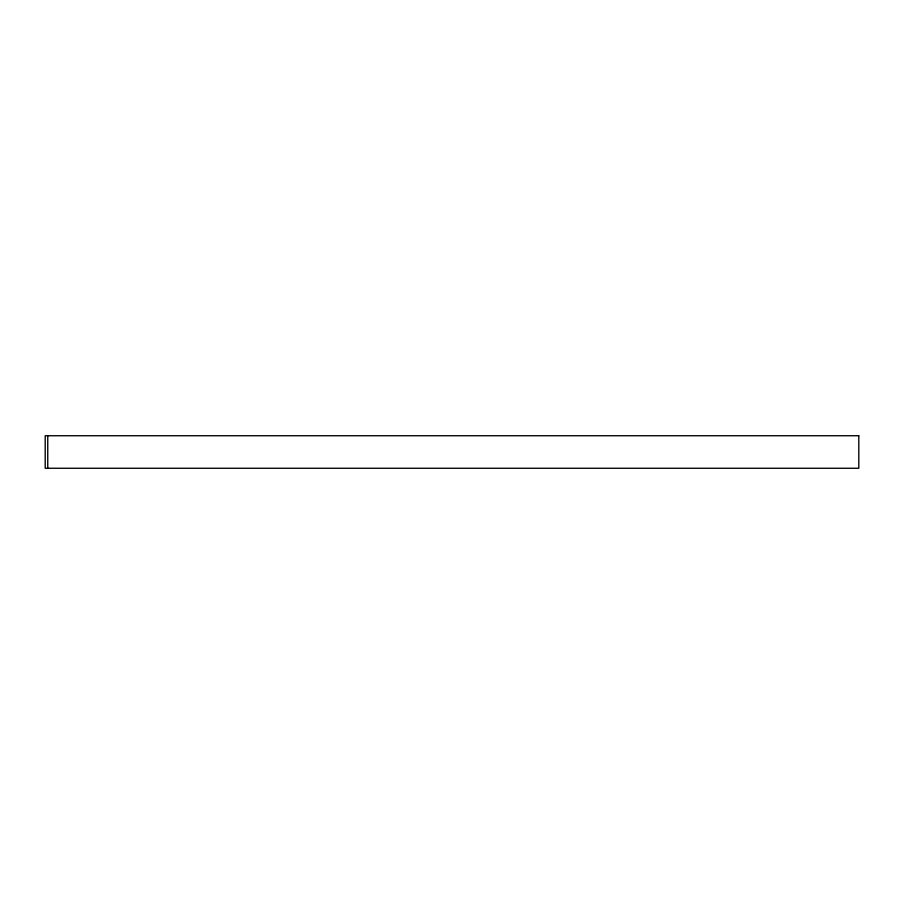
<?xml version="1.0" encoding="UTF-8"?>
<svg xmlns="http://www.w3.org/2000/svg" width="904" height="904" viewBox="0 0 904 904"><rect width="100%" height="100%" fill="white"/><g stroke="black" fill="none" stroke-linecap="round" stroke-linejoin="round"><path stroke-width="1.36" d="M47.754 435.739L47.754 468.261M858.8 435.739L45.2 435.739L45.2 468.261L858.8 468.261L858.8 435.739"/></g></svg>
